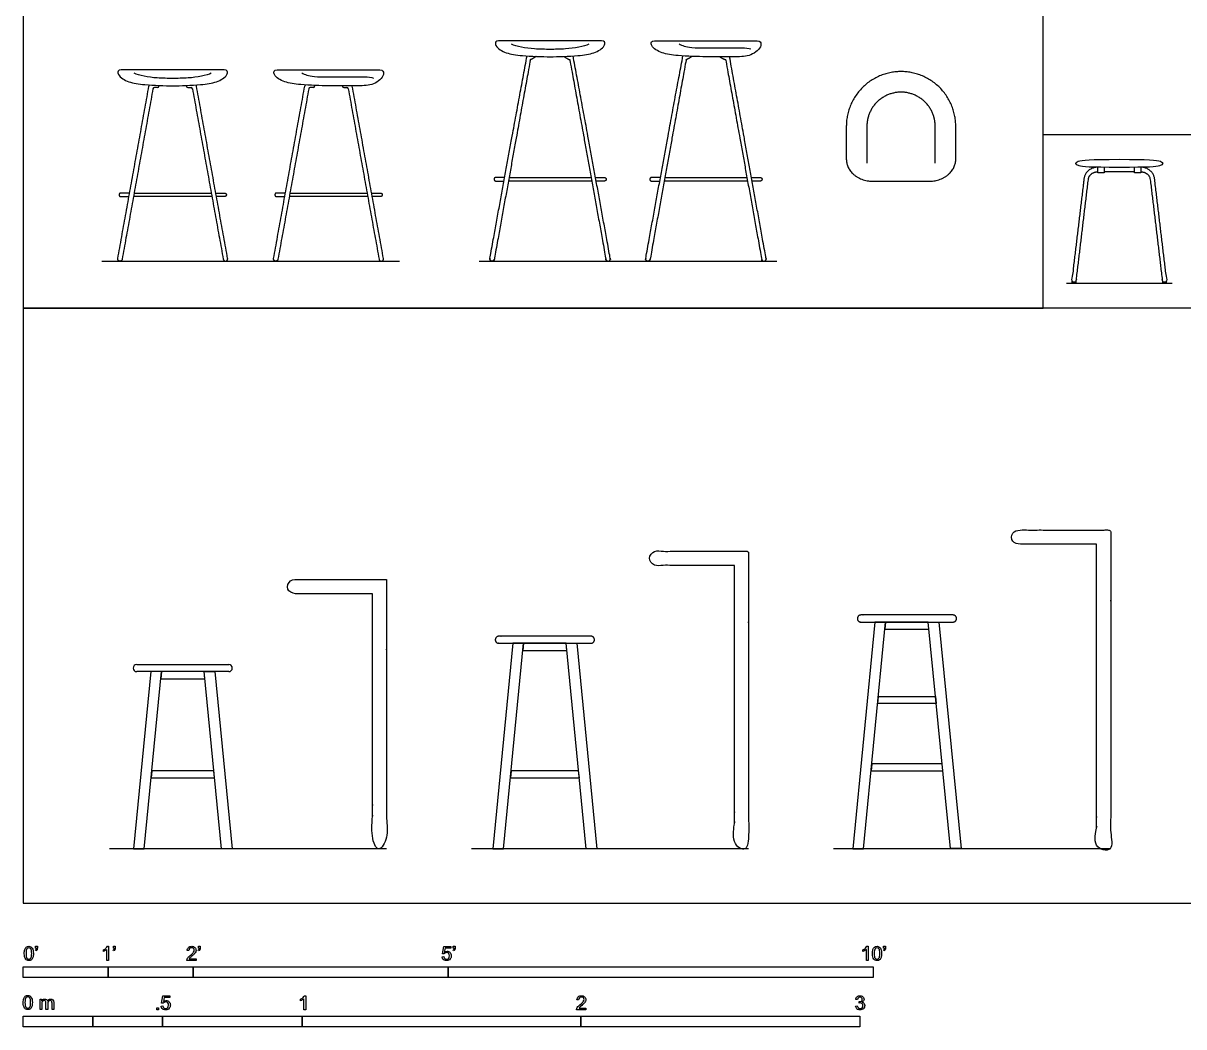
# Model space of a CAD drawing. Header units: millimetres. Extents: x 0 to 8.6, y -0.3 to 11.7.
# Drawn here: x 0.045 to 4.207, y -0.323 to 3.277 of the extents above; entities that cross this region are included whole.
import ezdxf

# ---------------------------------------------------------------- set-up
doc = ezdxf.new("R2010")
doc.units = ezdxf.units.MM
for name, color, linetype, true_color in [('AG-DETAIL', 7, 'Continuous', 0x66ffff), ('AG-DETAIL-DIAGRAM', 7, 'Continuous', 0xccff66), ('AG-DIAGRAM', 7, 'Continuous', 0xfecc66), ('AG-FURNITURE', 7, 'Continuous', 0x66ccff), ('N-SYMB', 7, 'Continuous', 0x800040), ('X-VPRT', 6, 'Continuous', 0xff00ff)]:
    doc.layers.add(name, color=color, linetype=linetype, true_color=true_color)

msp = doc.modelspace()

# ---------------------------------------------------------------- linework, layer by layer
at = {"layer": 'AG-DETAIL'}
msp.add_rational_spline([(3.3157, 2.7751), (3.3157, 2.8464), (3.3157, 2.8766), (3.3157, 2.9067), (3.3157, 2.9785), (3.2649, 3.0292), (3.1932, 3.0292), (3.1214, 3.0292), (3.0707, 2.9785), (3.0707, 2.9067), (3.0707, 2.8766), (3.0707, 2.8464), (3.0707, 2.7751)], [1, 1, 1, 1, 0.804737854124, 0.804737854124, 1, 0.804737854124, 0.804737854124, 1, 1, 1, 1], degree=3, knots=[3.500144, 3.500144, 3.500144, 3.500144, 3.735529, 3.735529, 3.735529, 4.537834, 4.537834, 4.537834, 5.34014, 5.34014, 5.34014, 5.575525, 5.575525, 5.575525, 5.575525], dxfattribs=at)
at = {"layer": 'AG-DETAIL-DIAGRAM'}
for points, knots in [([(1.9346, 3.1828), (1.9179, 3.1828), (1.868, 3.1828), (1.8128, 3.1924), (1.7961, 3.2014)], [1.122029, 1.122029, 1.122029, 1.122029, 1.527162, 2.178432, 2.178432, 2.178432, 2.178432]), ([(2.0731, 3.2014), (2.0563, 3.1924), (2.0011, 3.1828), (1.9513, 3.1828), (1.9346, 3.1828)], [0.065627, 0.065627, 0.065627, 0.065627, 0.716897, 1.122029, 1.122029, 1.122029, 1.122029]), ([(2.3978, 3.2022), (2.4078, 3.1968), (2.429, 3.1881), (2.4767, 3.1881), (2.4926, 3.1881), (2.5079, 3.1881), (2.6222, 3.1881), (2.6356, 3.1881), (2.6466, 3.1868), (2.6551, 3.1842)], [-2.132085, -2.132085, -2.132085, -2.132085, -1.527162, -1.122029, -1.122029, -0.072945, -0.072945, -0.072945, 0.037186, 0.037186, 0.037186, 0.037186]), ([(0.5813, 3.0787), (0.5646, 3.0787), (0.5147, 3.0787), (0.4595, 3.0883), (0.4427, 3.0973)], [1.122029, 1.122029, 1.122029, 1.122029, 1.527162, 2.178432, 2.178432, 2.178432, 2.178432]), ([(0.7198, 3.0973), (0.703, 3.0883), (0.6478, 3.0787), (0.5979, 3.0787), (0.5813, 3.0787)], [0.065627, 0.065627, 0.065627, 0.065627, 0.716897, 1.122029, 1.122029, 1.122029, 1.122029]), ([(1.0445, 3.098), (1.0545, 3.0927), (1.0757, 3.0839), (1.1234, 3.0839), (1.1393, 3.0839), (1.1546, 3.0839), (1.2688, 3.0839), (1.2823, 3.0839), (1.2933, 3.0826), (1.3018, 3.08)], [-2.132085, -2.132085, -2.132085, -2.132085, -1.527162, -1.122029, -1.122029, -0.072945, -0.072945, -0.072945, 0.037186, 0.037186, 0.037186, 0.037186])]:
    msp.add_open_spline(points, degree=3, knots=knots, dxfattribs=at)
at = {"layer": 'AG-DIAGRAM'}
for p, q in [((0.3273, 2.4231), (1.3941, 2.4231)), ((1.6806, 2.4231), (2.7474, 2.4231)), ((1.3481, 0.3158), (0.3543, 0.3158)), ((2.6466, 0.3158), (1.6529, 0.3158)), ((3.9452, 0.3158), (2.9514, 0.3158))]:
    msp.add_line(p, q, dxfattribs=at)
msp.add_lwpolyline([(3.7863, 2.3438), (4.1653, 2.3438)], dxfattribs=at)
at = {"layer": 'AG-FURNITURE'}
for points in [[(1.9346, 3.2131), (1.7502, 3.2131)], [(2.119, 3.2131), (1.9346, 3.2131)], [(0.5813, 3.1089), (0.3969, 3.1089)], [(0.7656, 3.1089), (0.5813, 3.1089)], [(2.9969, 2.9067), (2.9969, 2.7891)], [(3.3894, 2.7891), (3.3894, 2.9067)], [(3.9217, 2.7596), (3.9217, 2.7403), (3.8988, 2.7403), (3.8988, 2.7599)], [(4.0528, 2.7599), (4.0528, 2.7403), (4.0299, 2.7403), (4.0299, 2.7596)], [(1.7716, 2.7231), (1.7399, 2.7231)], [(1.7399, 2.7104), (1.7693, 2.7104)], [(2.084, 2.7104), (1.9346, 2.7104), (1.7851, 2.7104)], [(1.7874, 2.7231), (1.9346, 2.7231), (2.0818, 2.7231)], [(2.0979, 2.7231), (2.1296, 2.7231)], [(2.1296, 2.7104), (2.1002, 2.7104)], [(2.3304, 2.7231), (2.2987, 2.7231)], [(2.2987, 2.7104), (2.3281, 2.7104)], [(2.6428, 2.7104), (2.4934, 2.7104), (2.3439, 2.7104)], [(2.3462, 2.7231), (2.4934, 2.7231), (2.6406, 2.7231)], [(2.6567, 2.7231), (2.6884, 2.7231)], [(2.6884, 2.7104), (2.659, 2.7104)], [(3.0896, 2.7099), (3.2968, 2.7099)], [(4.0299, 2.7436), (3.9758, 2.7436), (3.9217, 2.7436)], [(0.4267, 2.6674), (0.395, 2.6674)], [(0.4429, 2.6674), (0.5813, 2.6674), (0.7197, 2.6674)], [(0.7358, 2.6674), (0.7675, 2.6674)], [(0.9855, 2.6674), (0.9538, 2.6674)], [(1.0017, 2.6674), (1.1401, 2.6674), (1.2785, 2.6674)], [(1.2946, 2.6674), (1.3263, 2.6674)], [(0.395, 2.6547), (0.4244, 2.6547)], [(0.722, 2.6547), (0.5813, 2.6547), (0.4406, 2.6547)], [(0.7675, 2.6547), (0.7381, 2.6547)], [(0.9538, 2.6547), (0.9832, 2.6547)], [(1.2808, 2.6547), (1.1401, 2.6547), (0.9994, 2.6547)], [(1.3263, 2.6547), (1.2969, 2.6547)], [(3.8049, 2.3484), (3.8209, 2.3484)], [(4.1307, 2.3484), (4.1467, 2.3484)]]:
    msp.add_lwpolyline(points, dxfattribs=at)
for points in [[(3.1379, 1.1286), (3.0996, 1.1286), (3.0202, 0.3158), (3.0585, 0.3158)], [(3.2144, 1.1286), (3.1379, 1.1286), (3.1354, 1.1032), (3.2144, 1.1032), (3.2934, 1.1032), (3.2909, 1.1286)], [(3.2909, 1.1286), (3.3292, 1.1286), (3.4086, 0.316), (3.3703, 0.316)], [(1.8394, 1.0524), (1.8011, 1.0524), (1.7291, 0.3158), (1.7674, 0.3158)], [(1.9159, 1.0524), (1.8394, 1.0524), (1.8369, 1.027), (1.9159, 1.027), (1.9949, 1.027), (1.9924, 1.0524)], [(1.9924, 1.0524), (2.0307, 1.0524), (2.1026, 0.3158), (2.0643, 0.3158)], [(0.5408, 0.9508), (0.5025, 0.9508), (0.4405, 0.3158), (0.4788, 0.3158)], [(0.6173, 0.9508), (0.5408, 0.9508), (0.5383, 0.9254), (0.6173, 0.9254), (0.6963, 0.9254), (0.6938, 0.9508)], [(0.6938, 0.9508), (0.7321, 0.9508), (0.7941, 0.3158), (0.7559, 0.3158)], [(3.2144, 0.8619), (3.317, 0.8619), (3.3195, 0.8365), (3.2144, 0.8365), (3.1094, 0.8365), (3.1119, 0.8619)], [(0.6173, 0.5952), (0.5061, 0.5952), (0.5036, 0.5698), (0.6173, 0.5698), (0.731, 0.5698), (0.7286, 0.5952)], [(1.9208, 0.5952), (1.7947, 0.5952), (1.7922, 0.5698), (1.9208, 0.5698), (2.0395, 0.5698), (2.037, 0.5952)], [(3.2144, 0.6206), (3.0883, 0.6206), (3.0858, 0.5952), (3.2144, 0.5952), (3.343, 0.5952), (3.3406, 0.6206)]]:
    msp.add_lwpolyline(points, close=True, dxfattribs=at)
for centre, radius, start, end in [((0.5011, 3.0504), 0.00507, 116.8407, 169.7567), ((0.5154, 3.0404), 0.00507, 89.8971, 169.7567), ((0.5266, 3.0505), 0.00507, 270, 359.4277), ((0.5266, 3.0504), 0.00507, 0, 34.0146), ((0.6359, 3.0504), 0.00507, 145.9854, 180), ((0.6359, 3.0505), 0.00507, 180.5723, 270), ((0.6471, 3.0404), 0.00507, 10.2433, 90.1029), ((0.6614, 3.0504), 0.00507, 10.2433, 63.1593), ((1.0599, 3.0504), 0.00507, 116.8407, 169.7567), ((1.0742, 3.0404), 0.00507, 89.8971, 169.7567), ((1.0854, 3.0505), 0.00507, 270, 359.4277), ((1.0854, 3.0504), 0.00507, 0, 34.0146), ((1.1947, 3.0504), 0.00507, 159.7832, 180), ((1.1947, 3.0505), 0.00507, 180.5723, 270), ((1.2059, 3.0404), 0.00507, 10.2433, 90.1029), ((1.2202, 3.0504), 0.00507, 10.2433, 20.3748), ((0.4522, 0.9635), 0.0127, 90, 180), ((0.4522, 0.9635), 0.0127, 180, 270), ((0.7824, 0.9635), 0.0127, 0, 90), ((0.7824, 0.9635), 0.0127, 270, 0)]:
    msp.add_arc(centre, radius, start, end, dxfattribs=at)
for points, knots in [([(1.7502, 3.2131), (1.7381, 3.2131), (1.7376, 3.202), (1.7452, 3.1862), (1.7753, 3.1681), (1.8364, 3.1586), (1.907, 3.1563), (1.9346, 3.1563)], [-0.088143, -0.088143, -0.088143, -0.088143, 0, 0.055508, 0.480706, 0.899301, 1.461583, 1.461583, 1.461583, 1.461583]), ([(1.9346, 3.1563), (1.9622, 3.1563), (2.0328, 3.1586), (2.0938, 3.1681), (2.1239, 3.1862), (2.1315, 3.202), (2.1311, 3.2131), (2.119, 3.2131)], [1.461583, 1.461583, 1.461583, 1.461583, 2.023865, 2.44246, 2.867659, 2.923166, 3.011309, 3.011309, 3.011309, 3.011309]), ([(2.309, 3.2131), (2.2969, 3.2131), (2.2964, 3.202), (2.304, 3.1862), (2.3341, 3.1681), (2.3952, 3.1586), (2.4658, 3.1563), (2.4934, 3.1563), (2.521, 3.1563), (2.5993, 3.1563), (2.6546, 3.1563), (2.6903, 3.1862), (2.6903, 3.202), (2.6899, 3.2131), (2.6778, 3.2131), (2.6163, 3.2131), (2.5548, 3.2131), (2.4934, 3.2131), (2.4319, 3.2131), (2.3705, 3.2131), (2.309, 3.2131)], [-0.088143, -0.088143, -0.088143, -0.088143, 0, 0.055508, 0.480706, 0.899301, 1.461583, 1.461583, 1.461583, 2.023865, 2.44246, 2.867659, 2.923166, 3.011309, 3.011309, 3.011309, 3.616182, 3.616182, 3.616182, 4.221054, 4.221054, 4.221054, 4.221054]), ([(0.3969, 3.1089), (0.3848, 3.1089), (0.3843, 3.0979), (0.3919, 3.0821), (0.422, 3.064), (0.483, 3.0545), (0.5537, 3.0522), (0.5813, 3.0522)], [-0.088143, -0.088143, -0.088143, -0.088143, 0, 0.055508, 0.480706, 0.899301, 1.461583, 1.461583, 1.461583, 1.461583]), ([(0.5813, 3.0522), (0.6089, 3.0522), (0.6795, 3.0545), (0.7405, 3.064), (0.7706, 3.0821), (0.7782, 3.0979), (0.7778, 3.1089), (0.7656, 3.1089)], [1.461583, 1.461583, 1.461583, 1.461583, 2.023865, 2.44246, 2.867659, 2.923166, 3.011309, 3.011309, 3.011309, 3.011309]), ([(0.9557, 3.1089), (0.9436, 3.1089), (0.9431, 3.0979), (0.9507, 3.0821), (0.9808, 3.064), (1.0418, 3.0545), (1.1125, 3.0522), (1.1401, 3.0522), (1.1677, 3.0522), (1.246, 3.0522), (1.3013, 3.0522), (1.337, 3.0821), (1.337, 3.0979), (1.3366, 3.1089), (1.3244, 3.1089), (1.263, 3.1089), (1.2015, 3.1089), (1.1401, 3.1089), (1.0786, 3.1089), (1.0172, 3.1089), (0.9557, 3.1089)], [-0.088143, -0.088143, -0.088143, -0.088143, 0, 0.055508, 0.480706, 0.899301, 1.461583, 1.461583, 1.461583, 2.023865, 2.44246, 2.867659, 2.923166, 3.011309, 3.011309, 3.011309, 3.616182, 3.616182, 3.616182, 4.221054, 4.221054, 4.221054, 4.221054])]:
    msp.add_open_spline(points, degree=3, knots=knots, dxfattribs=at)
for points, weights, knots in [([(1.8841, 3.1574), (1.8743, 3.1496), (1.8637, 3.1454), (1.8085, 2.8396), (1.7344, 2.4296), (1.733, 2.4218), (1.7252, 2.4232), (1.7174, 2.4246), (1.7188, 2.4325), (1.7935, 2.8461), (1.8521, 3.1591)], [1, 1, 1, 1, 1, 0.707106781187, 1, 0.707106781187, 1, 1, 1], [6.513559, 6.513559, 6.513559, 6.574161, 6.574161, 8.660493, 8.660493, 8.701888, 8.701888, 8.743282, 8.743282, 10.854239, 10.854239, 10.854239]), ([(1.985, 3.1574), (1.9948, 3.1496), (2.0054, 3.1454), (2.0607, 2.8396), (2.1348, 2.4296), (2.1362, 2.4218), (2.144, 2.4232), (2.1518, 2.4246), (2.1504, 2.4325), (2.0757, 2.8461), (2.017, 3.1591)], [1, 1, 1, 1, 1, 0.707106781187, 1, 0.707106781187, 1, 1, 1], [6.513559, 6.513559, 6.513559, 6.574161, 6.574161, 8.660493, 8.660493, 8.701888, 8.701888, 8.743282, 8.743282, 10.854239, 10.854239, 10.854239]), ([(2.4429, 3.1574), (2.4331, 3.1496), (2.4225, 3.1454), (2.3673, 2.8396), (2.2932, 2.4296), (2.2918, 2.4218), (2.284, 2.4232), (2.2762, 2.4246), (2.2776, 2.4325), (2.3523, 2.8461), (2.4109, 3.1591)], [1, 1, 1, 1, 1, 0.707106781187, 1, 0.707106781187, 1, 1, 1], [6.513559, 6.513559, 6.513559, 6.574161, 6.574161, 8.660493, 8.660493, 8.701888, 8.701888, 8.743282, 8.743282, 10.854239, 10.854239, 10.854239]), ([(2.5433, 3.1563), (2.5536, 3.1496), (2.5642, 3.1454), (2.6195, 2.8396), (2.6936, 2.4296), (2.695, 2.4218), (2.7028, 2.4232), (2.7106, 2.4246), (2.7092, 2.4325), (2.6345, 2.8461), (2.5783, 3.1563)], [0.978901498733, 1, 1, 1, 1, 0.707106781187, 1, 0.707106781187, 1, 1, 0.967130268317], [6.517571, 6.517571, 6.517571, 6.577945, 6.577945, 8.656404, 8.656404, 8.697642, 8.697642, 8.73888, 8.73888, 10.841872, 10.841872, 10.841872]), ([(3.3894, 2.9067), (3.3894, 3.103), (3.1932, 3.103), (2.9969, 3.103), (2.9969, 2.9067)], [1, 0.707106781187, 1, 0.707106781187, 1], [0, 0, 0, 1.011465, 1.011465, 2.02293, 2.02293, 2.02293]), ([(3.8988, 2.7599), (3.8541, 2.7599), (3.8492, 2.7188), (3.8268, 2.5313), (3.8044, 2.3438), (3.8123, 2.3438), (3.8204, 2.3438), (3.8426, 2.5294), (3.865, 2.7169), (3.8682, 2.7436), (3.8988, 2.7436)], [1, 0.747934018316, 1, 1, 1, 1, 1, 1, 1, 0.747934018316, 1], [-0.002136, -0.002136, -0.002136, 0.219875, 0.219875, 1.46874, 1.46874, 1.521243, 1.521243, 2.770108, 2.770108, 2.992119, 2.992119, 2.992119]), ([(4.0528, 2.7436), (4.0835, 2.7436), (4.0867, 2.7169), (4.1091, 2.5294), (4.1313, 2.3438), (4.1394, 2.3438), (4.1473, 2.3438), (4.1248, 2.5313), (4.1024, 2.7188), (4.0975, 2.7599), (4.0528, 2.7599)], [1, 0.747934018316, 1, 1, 1, 1, 1, 1, 1, 0.747934018316, 1], [-3.246944, -3.246944, -3.246944, -3.024933, -3.024933, -1.776068, -1.776068, -1.723565, -1.723565, -0.4747, -0.4747, -0.252689, -0.252689, -0.252689]), ([(1.7399, 2.7231), (1.7335, 2.7231), (1.7335, 2.7167), (1.7335, 2.7104), (1.7399, 2.7104)], [1, 0.707106781187, 1, 0.707106781187, 1], [0, 0, 0, 0.03272492, 0.03272492, 0.06544985, 0.06544985, 0.06544985]), ([(2.1296, 2.7231), (2.1359, 2.7231), (2.1359, 2.7167), (2.1359, 2.7104), (2.1296, 2.7104)], [1, 0.707106781187, 1, 0.707106781187, 1], [0, 0, 0, 0.03272492, 0.03272492, 0.06544985, 0.06544985, 0.06544985]), ([(2.2987, 2.7231), (2.2923, 2.7231), (2.2923, 2.7167), (2.2923, 2.7104), (2.2987, 2.7104)], [1, 0.707106781187, 1, 0.707106781187, 1], [0, 0, 0, 0.03272492, 0.03272492, 0.06544985, 0.06544985, 0.06544985]), ([(2.6884, 2.7231), (2.6947, 2.7231), (2.6947, 2.7167), (2.6947, 2.7104), (2.6884, 2.7104)], [1, 0.707106781187, 1, 0.707106781187, 1], [0, 0, 0, 0.03272492, 0.03272492, 0.06544985, 0.06544985, 0.06544985]), ([(0.395, 2.6674), (0.3887, 2.6674), (0.3887, 2.661), (0.3887, 2.6547), (0.395, 2.6547)], [1, 0.707106781187, 1, 0.707106781187, 1], [0, 0, 0, 0.03272492, 0.03272492, 0.06544985, 0.06544985, 0.06544985]), ([(0.7675, 2.6674), (0.7739, 2.6674), (0.7739, 2.661), (0.7739, 2.6547), (0.7675, 2.6547)], [1, 0.707106781187, 1, 0.707106781187, 1], [0, 0, 0, 0.03272492, 0.03272492, 0.06544985, 0.06544985, 0.06544985]), ([(0.9538, 2.6674), (0.9475, 2.6674), (0.9475, 2.661), (0.9475, 2.6547), (0.9538, 2.6547)], [1, 0.707106781187, 1, 0.707106781187, 1], [0, 0, 0, 0.03272492, 0.03272492, 0.06544985, 0.06544985, 0.06544985]), ([(1.3263, 2.6674), (1.3327, 2.6674), (1.3327, 2.661), (1.3327, 2.6547), (1.3263, 2.6547)], [1, 0.707106781187, 1, 0.707106781187, 1], [0, 0, 0, 0.03272492, 0.03272492, 0.06544985, 0.06544985, 0.06544985]), ([(0.3999, 2.4297), (0.3985, 2.4219), (0.3907, 2.4233), (0.3829, 2.4247), (0.3843, 2.4325)], [1, 0.707106781187, 1, 0.707106781187, 1], [8.69471635, 8.69471635, 8.69471635, 8.7356225, 8.7356225, 8.77652866, 8.77652866, 8.77652866]), ([(0.7626, 2.4297), (0.764, 2.4219), (0.7719, 2.4233), (0.7797, 2.4247), (0.7783, 2.4325)], [1, 0.707106781187, 1, 0.707106781187, 1], [8.69471635, 8.69471635, 8.69471635, 8.7356225, 8.7356225, 8.77652866, 8.77652866, 8.77652866]), ([(0.9587, 2.4297), (0.9573, 2.4219), (0.9495, 2.4233), (0.9417, 2.4247), (0.9431, 2.4325)], [1, 0.707106781187, 1, 0.707106781187, 1], [8.69471635, 8.69471635, 8.69471635, 8.7356225, 8.7356225, 8.77652866, 8.77652866, 8.77652866]), ([(1.3214, 2.4297), (1.3228, 2.4219), (1.3307, 2.4233), (1.3385, 2.4247), (1.3371, 2.4325)], [1, 0.707106781187, 1, 0.707106781187, 1], [8.69471635, 8.69471635, 8.69471635, 8.7356225, 8.7356225, 8.77652866, 8.77652866, 8.77652866]), ([(3.8944, 1.408), (3.8944, 0.8492), (3.8944, 0.3158), (3.9198, 0.3158), (3.9452, 0.3158), (3.9452, 0.8746), (3.9452, 1.4588), (3.9198, 1.4588), (3.8944, 1.4588), (3.7547, 1.4588), (3.615, 1.4588), (3.5896, 1.4588), (3.5896, 1.4334), (3.5896, 1.408), (3.615, 1.408), (3.7547, 1.408), (3.8944, 1.408)], [1, 1, 1, 1, 1, 1, 1, 1, 1, 1, 1, 0.707106781186, 1, 0.707106781187, 1, 1, 1], [0.166667, 0.166667, 0.166667, 3.666667, 3.666667, 3.833333, 3.833333, 7.5, 7.5, 7.666667, 7.666667, 8.125, 8.125, 8.19045, 8.19045, 8.2559, 8.2559, 8.714233, 8.714233, 8.714233]), ([(2.5958, 1.3318), (2.5958, 0.8492), (2.5958, 0.3158), (2.6212, 0.3158), (2.6466, 0.3158), (2.6466, 0.8746), (2.6466, 1.3826), (2.6212, 1.3826), (2.5958, 1.3826), (2.4561, 1.3826), (2.3164, 1.3826), (2.291, 1.3826), (2.291, 1.3572), (2.291, 1.3318), (2.3164, 1.3318), (2.4561, 1.3318), (2.5958, 1.3318)], [1, 1, 1, 1, 1, 1, 1, 1, 1, 1, 1, 0.707106781186, 1, 0.707106781187, 1, 1, 1], [0.166667, 0.166667, 0.166667, 3.666667, 3.666667, 3.833333, 3.833333, 7.5, 7.5, 7.666667, 7.666667, 8.125, 8.125, 8.19045, 8.19045, 8.2559, 8.2559, 8.714233, 8.714233, 8.714233]), ([(1.2973, 1.2302), (1.2973, 0.8492), (1.2973, 0.3158), (1.3227, 0.3158), (1.3481, 0.3158), (1.3481, 0.8746), (1.3481, 1.281), (1.3227, 1.281), (1.2973, 1.281), (1.1576, 1.281), (1.0179, 1.281), (0.9925, 1.281), (0.9925, 1.2556), (0.9925, 1.2302), (1.0179, 1.2302), (1.1576, 1.2302), (1.2973, 1.2302)], [1, 1, 1, 1, 1, 1, 1, 1, 1, 1, 1, 0.707106781186, 1, 0.707106781187, 1, 1, 1], [0.166667, 0.166667, 0.166667, 3.666667, 3.666667, 3.833333, 3.833333, 7.5, 7.5, 7.666667, 7.666667, 8.125, 8.125, 8.19045, 8.19045, 8.2559, 8.2559, 8.714233, 8.714233, 8.714233]), ([(3.3795, 1.154), (3.3922, 1.154), (3.3922, 1.1413), (3.3922, 1.1286), (3.3795, 1.1286), (3.2144, 1.1286), (3.0493, 1.1286), (3.0366, 1.1286), (3.0366, 1.1413), (3.0366, 1.154), (3.0493, 1.154), (3.2144, 1.154), (3.3795, 1.154)], [1, 0.707106781187, 1, 0.707106781186, 1, 1, 1, 0.707106781187, 1, 0.707106781186, 1, 1, 1], [0, 0, 0, 0.06545, 0.06545, 0.1309, 0.1309, 1.214233, 1.214233, 1.279683, 1.279683, 1.345133, 1.345133, 2.428466, 2.428466, 2.428466]), ([(2.081, 1.0778), (2.0937, 1.0778), (2.0937, 1.0651), (2.0937, 1.0524), (2.081, 1.0524), (1.9159, 1.0524), (1.7508, 1.0524), (1.7381, 1.0524), (1.7381, 1.0651), (1.7381, 1.0778), (1.7508, 1.0778), (1.9159, 1.0778), (2.081, 1.0778)], [1, 0.707106781187, 1, 0.707106781186, 1, 1, 1, 0.707106781187, 1, 0.707106781186, 1, 1, 1], [0, 0, 0, 0.06545, 0.06545, 0.1309, 0.1309, 1.214233, 1.214233, 1.279683, 1.279683, 1.345133, 1.345133, 2.428466, 2.428466, 2.428466])]:
    msp.add_rational_spline(points, weights, degree=2, knots=knots, dxfattribs=at)
for points, degree in [([(0.3843, 2.4325), (0.4402, 2.7419), (0.4961, 3.0513)], 2), ([(0.5104, 3.0413), (0.4552, 2.7355), (0.3999, 2.4297)], 2), ([(0.5266, 3.0454), (0.521, 3.0454), (0.5154, 3.0455)], 2), ([(0.6359, 3.0454), (0.6415, 3.0454), (0.6471, 3.0455)], 2), ([(0.6521, 3.0413), (0.7074, 2.7355), (0.7626, 2.4297)], 2), ([(0.7783, 2.4325), (0.7223, 2.7419), (0.6664, 3.0513)], 2), ([(0.9431, 2.4325), (0.999, 2.7419), (1.0549, 3.0513)], 2), ([(1.0692, 3.0413), (1.014, 2.7355), (0.9587, 2.4297)], 2), ([(1.0854, 3.0454), (1.0798, 3.0454), (1.0742, 3.0455)], 2), ([(1.1947, 3.0454), (1.2003, 3.0454), (1.2059, 3.0455)], 2), ([(1.2109, 3.0413), (1.2662, 2.7355), (1.3214, 2.4297)], 2), ([(1.3371, 2.4325), (1.2811, 2.7419), (1.2252, 3.0513)], 2), ([(3.9758, 2.7595), (3.8677, 2.7595), (3.8212, 2.7615), (3.8127, 2.7843), (3.8704, 2.7883), (3.9758, 2.7883)], 3), ([(3.9758, 2.7883), (4.0813, 2.7883), (4.139, 2.7843), (4.1305, 2.7615), (4.084, 2.7595), (3.9758, 2.7595)], 3), ([(0.4522, 0.9762), (0.6173, 0.9762), (0.7824, 0.9762)], 2), ([(0.7824, 0.9508), (0.6173, 0.9508), (0.4522, 0.9508)], 2)]:
    msp.add_open_spline(points, degree=degree, dxfattribs=at)
for points in [[(2.9969, 2.7891), (2.9969, 2.7105), (3.0896, 2.7099)], [(3.2968, 2.7099), (3.3894, 2.7105), (3.3894, 2.7891)]]:
    msp.add_rational_spline(points, [1, 0.707106781187, 1], degree=2, dxfattribs=at)
at = {"layer": 'N-SYMB'}
for points in [[(0.0894, -0.0414), (0.0894, -0.0341), (0.096, -0.0341), (0.096, -0.0399)], [(0.0924, -0.0414), (0.0894, -0.0414)], [(0.3473, -0.0344), (0.3512, -0.0344), (0.3512, -0.0847)], [(0.3684, -0.0414), (0.3684, -0.0341), (0.375, -0.0341), (0.375, -0.0399)], [(0.3714, -0.0414), (0.3684, -0.0414)], [(0.6732, -0.0414), (0.6732, -0.0341), (0.6798, -0.0341), (0.6798, -0.0399)], [(0.6762, -0.0414), (0.6732, -0.0414)], [(1.5541, -0.0619), (1.5484, -0.0613), (1.5532, -0.0354), (1.5782, -0.0354), (1.5782, -0.0414), (1.558, -0.0414), (1.5553, -0.0549)], [(1.5876, -0.0414), (1.5876, -0.0341), (1.5942, -0.0341), (1.5942, -0.0399)], [(1.5906, -0.0414), (1.5876, -0.0414)], [(3.0709, -0.0344), (3.0748, -0.0344), (3.0748, -0.0847)], [(3.1308, -0.0414), (3.1308, -0.0341), (3.1375, -0.0341), (3.1375, -0.0399)], [(3.1341, -0.0414), (3.1308, -0.0414)], [(0.0903, -0.0507), (0.0888, -0.0483)], [(0.3328, -0.0531), (0.3328, -0.0471)], [(0.3512, -0.0847), (0.3452, -0.0847), (0.3452, -0.0456)], [(0.3693, -0.0507), (0.3677, -0.0483)], [(0.665, -0.079), (0.665, -0.0847), (0.6322, -0.0847)], [(0.6394, -0.0498), (0.6331, -0.0492)], [(0.6406, -0.079), (0.665, -0.079)], [(0.6741, -0.0507), (0.6725, -0.0483)], [(1.5472, -0.0718), (1.5538, -0.0712)], [(1.5885, -0.0507), (1.5869, -0.0483)], [(3.0564, -0.0531), (3.0564, -0.0471)], [(3.0748, -0.0847), (3.0688, -0.0847), (3.0688, -0.0456)], [(3.1317, -0.0507), (3.1302, -0.0483)], [(0.1054, -0.2606), (0.1054, -0.2244), (0.1108, -0.2244), (0.1108, -0.2295)], [(0.1114, -0.2419), (0.1114, -0.2606), (0.1054, -0.2606)], [(0.1331, -0.2395), (0.1331, -0.2606), (0.1268, -0.2606), (0.1268, -0.2371)], [(0.1545, -0.2359), (0.1545, -0.2606), (0.1485, -0.2606), (0.1485, -0.238)], [(0.5398, -0.2487), (0.5461, -0.2481)], [(0.5467, -0.2388), (0.5407, -0.2382), (0.5455, -0.2123), (0.5705, -0.2123), (0.5705, -0.2183), (0.5506, -0.2183), (0.5479, -0.2318)], [(1.0398, -0.23), (1.0398, -0.224)], [(1.0581, -0.2617), (1.0521, -0.2617), (1.0521, -0.2225)], [(1.0542, -0.2114), (1.0581, -0.2114), (1.0581, -0.2617)], [(2.037, -0.2267), (2.0307, -0.2261)], [(3.0301, -0.2487), (3.0364, -0.2478)], [(3.037, -0.2255), (3.0307, -0.2246)], [(3.0425, -0.2382), (3.0431, -0.2328)], [(2.0626, -0.2559), (2.0626, -0.2617), (2.0298, -0.2617)], [(2.0383, -0.2559), (2.0626, -0.2559)]]:
    msp.add_lwpolyline(points, dxfattribs=at)
for points in [[(0.0452, -0.1461), (0.0452, -0.108), (0.35, -0.108), (0.35, -0.1461)], [(0.35, -0.1461), (0.35, -0.108), (0.6548, -0.108), (0.6548, -0.1461)], [(0.6548, -0.1461), (0.6548, -0.108), (1.5692, -0.108), (1.5692, -0.1461)], [(1.5692, -0.1461), (1.5692, -0.108), (3.0932, -0.108), (3.0932, -0.1461)], [(0.0452, -0.323), (0.0452, -0.2849), (0.2952, -0.2849), (0.2952, -0.323)], [(0.2952, -0.323), (0.2952, -0.2849), (0.5452, -0.2849), (0.5452, -0.323)], [(0.5238, -0.2617), (0.5238, -0.2547), (0.5307, -0.2547), (0.5307, -0.2617)], [(0.5452, -0.323), (0.5452, -0.2849), (1.0452, -0.2849), (1.0452, -0.323)], [(1.0452, -0.323), (1.0452, -0.2849), (2.0452, -0.2849), (2.0452, -0.323)], [(2.0452, -0.323), (2.0452, -0.2849), (3.0452, -0.2849), (3.0452, -0.323)]]:
    msp.add_lwpolyline(points, close=True, dxfattribs=at)
for points in [[(0.0508, -0.0459), (0.052, -0.0423), (0.0538, -0.0396), (0.0562, -0.0375)], [(0.0562, -0.0375), (0.0586, -0.0357), (0.0617, -0.0344), (0.0653, -0.0344)], [(0.0653, -0.0396), (0.0626, -0.0396), (0.0602, -0.0408), (0.0586, -0.0432)], [(0.0653, -0.0344), (0.068, -0.0344), (0.0704, -0.0351), (0.0725, -0.0363)], [(0.0725, -0.0438), (0.0707, -0.0411), (0.0683, -0.0396), (0.0653, -0.0396)], [(0.0725, -0.0363), (0.0746, -0.0372), (0.0761, -0.039), (0.0776, -0.0408)], [(0.0776, -0.0408), (0.0788, -0.0429), (0.0797, -0.0453), (0.0806, -0.0483)], [(0.0915, -0.0459), (0.0921, -0.0447), (0.0924, -0.0432), (0.0924, -0.0414)], [(0.096, -0.0399), (0.096, -0.0429), (0.0957, -0.0453), (0.0948, -0.0465)], [(0.3328, -0.0471), (0.3361, -0.0456), (0.3391, -0.0435), (0.3418, -0.0414)], [(0.3418, -0.0414), (0.3443, -0.039), (0.3461, -0.0369), (0.3473, -0.0344)], [(0.3705, -0.0459), (0.3711, -0.0447), (0.3714, -0.0432), (0.3714, -0.0414)], [(0.375, -0.0399), (0.375, -0.0429), (0.3747, -0.0453), (0.3738, -0.0465)], [(0.6331, -0.0492), (0.6337, -0.0444), (0.6352, -0.0408), (0.6382, -0.0384)], [(0.6382, -0.0384), (0.6409, -0.036), (0.6448, -0.0344), (0.6494, -0.0344)], [(0.6494, -0.0396), (0.6463, -0.0396), (0.6439, -0.0405), (0.6421, -0.0423)], [(0.6494, -0.0344), (0.6542, -0.0344), (0.6581, -0.036), (0.6608, -0.0387)], [(0.6563, -0.0423), (0.6545, -0.0405), (0.6521, -0.0396), (0.6494, -0.0396)], [(0.6608, -0.0387), (0.6638, -0.0414), (0.665, -0.0447), (0.665, -0.0486)], [(0.6753, -0.0459), (0.6759, -0.0447), (0.6762, -0.0432), (0.6762, -0.0414)], [(0.6798, -0.0399), (0.6798, -0.0429), (0.6795, -0.0453), (0.6786, -0.0465)], [(1.5897, -0.0459), (1.5903, -0.0447), (1.5906, -0.0432), (1.5906, -0.0414)], [(1.5942, -0.0399), (1.5942, -0.0429), (1.5939, -0.0453), (1.593, -0.0465)], [(3.0564, -0.0471), (3.0597, -0.0456), (3.0628, -0.0435), (3.0655, -0.0414)], [(3.0655, -0.0414), (3.0679, -0.039), (3.0697, -0.0369), (3.0709, -0.0344)], [(3.0923, -0.0459), (3.0938, -0.0423), (3.0956, -0.0396), (3.098, -0.0375)], [(3.098, -0.0375), (3.1001, -0.0357), (3.1034, -0.0344), (3.107, -0.0344)], [(3.1067, -0.0396), (3.104, -0.0396), (3.1019, -0.0408), (3.1001, -0.0432)], [(3.114, -0.0438), (3.1122, -0.0411), (3.1097, -0.0396), (3.1067, -0.0396)], [(3.107, -0.0344), (3.1097, -0.0344), (3.1119, -0.0351), (3.114, -0.0363)], [(3.114, -0.0363), (3.1161, -0.0372), (3.1176, -0.039), (3.1191, -0.0408)], [(3.1191, -0.0408), (3.1203, -0.0429), (3.1215, -0.0453), (3.1221, -0.0483)], [(3.1329, -0.0459), (3.1335, -0.0447), (3.1341, -0.0432), (3.1341, -0.0414)], [(3.1375, -0.0399), (3.1375, -0.0429), (3.1372, -0.0453), (3.1363, -0.0465)], [(0.049, -0.0601), (0.049, -0.0543), (0.0496, -0.0495), (0.0508, -0.0459)], [(0.0541, -0.0805), (0.0508, -0.0763), (0.049, -0.0697), (0.049, -0.0601)], [(0.0653, -0.0854), (0.0605, -0.0854), (0.0568, -0.0841), (0.0541, -0.0805)], [(0.0586, -0.0432), (0.0565, -0.0462), (0.0553, -0.0519), (0.0553, -0.0601)], [(0.0553, -0.0601), (0.0553, -0.0685), (0.0562, -0.0739), (0.0583, -0.0766)], [(0.0583, -0.0766), (0.0602, -0.0793), (0.0626, -0.0808), (0.0653, -0.0808)], [(0.0653, -0.0808), (0.0683, -0.0808), (0.0707, -0.0793), (0.0725, -0.0766)], [(0.0746, -0.0829), (0.0722, -0.0847), (0.0692, -0.0854), (0.0653, -0.0854)], [(0.0755, -0.0601), (0.0755, -0.0519), (0.0743, -0.0465), (0.0725, -0.0438)], [(0.0725, -0.0766), (0.0743, -0.0739), (0.0755, -0.0685), (0.0755, -0.0601)], [(0.08, -0.0745), (0.0788, -0.0781), (0.077, -0.0808), (0.0746, -0.0829)], [(0.0818, -0.0601), (0.0818, -0.0661), (0.0812, -0.0709), (0.08, -0.0745)], [(0.0806, -0.0483), (0.0812, -0.0513), (0.0818, -0.0552), (0.0818, -0.0601)], [(0.0888, -0.0483), (0.09, -0.0477), (0.0909, -0.0471), (0.0915, -0.0459)], [(0.0948, -0.0465), (0.0939, -0.0483), (0.0924, -0.0498), (0.0903, -0.0507)], [(0.3391, -0.0498), (0.3367, -0.0513), (0.3346, -0.0525), (0.3328, -0.0531)], [(0.3452, -0.0456), (0.3437, -0.0471), (0.3415, -0.0486), (0.3391, -0.0498)], [(0.3677, -0.0483), (0.369, -0.0477), (0.3699, -0.0471), (0.3705, -0.0459)], [(0.3738, -0.0465), (0.3729, -0.0483), (0.3714, -0.0498), (0.3693, -0.0507)], [(0.6322, -0.0847), (0.6319, -0.0835), (0.6322, -0.082), (0.6328, -0.0805)], [(0.6328, -0.0805), (0.6337, -0.0784), (0.6349, -0.076), (0.6367, -0.0739)], [(0.6367, -0.0739), (0.6388, -0.0718), (0.6412, -0.0694), (0.6448, -0.0664)], [(0.6421, -0.0423), (0.6403, -0.0441), (0.6394, -0.0465), (0.6394, -0.0498)], [(0.6433, -0.0757), (0.6421, -0.0766), (0.6412, -0.0778), (0.6406, -0.079)], [(0.6503, -0.0694), (0.6466, -0.0724), (0.6442, -0.0745), (0.6433, -0.0757)], [(0.6448, -0.0664), (0.6503, -0.0619), (0.6539, -0.0582), (0.656, -0.0558)], [(0.6599, -0.0607), (0.6578, -0.0628), (0.6548, -0.0655), (0.6503, -0.0694)], [(0.656, -0.0558), (0.6578, -0.0531), (0.6587, -0.0507), (0.6587, -0.0483)], [(0.6587, -0.0483), (0.6587, -0.0459), (0.6578, -0.0438), (0.6563, -0.0423)], [(0.6638, -0.0543), (0.6629, -0.0564), (0.6617, -0.0582), (0.6599, -0.0607)], [(0.665, -0.0486), (0.665, -0.0504), (0.6647, -0.0525), (0.6638, -0.0543)], [(0.6725, -0.0483), (0.6738, -0.0477), (0.6747, -0.0471), (0.6753, -0.0459)], [(0.6786, -0.0465), (0.6777, -0.0483), (0.6762, -0.0498), (0.6741, -0.0507)], [(1.5523, -0.082), (1.5493, -0.0793), (1.5478, -0.076), (1.5472, -0.0718)], [(1.5635, -0.0854), (1.5586, -0.0854), (1.555, -0.0844), (1.5523, -0.082)], [(1.5538, -0.0712), (1.5541, -0.0745), (1.5553, -0.0766), (1.5571, -0.0784)], [(1.5577, -0.0585), (1.5562, -0.0594), (1.555, -0.0607), (1.5541, -0.0619)], [(1.5553, -0.0549), (1.5583, -0.0528), (1.5616, -0.0516), (1.565, -0.0516)], [(1.5571, -0.0784), (1.5586, -0.0799), (1.5607, -0.0808), (1.5635, -0.0808)], [(1.5632, -0.057), (1.5613, -0.057), (1.5595, -0.0576), (1.5577, -0.0585)], [(1.571, -0.0601), (1.5689, -0.0582), (1.5665, -0.057), (1.5632, -0.057)], [(1.5635, -0.0808), (1.5662, -0.0808), (1.5689, -0.0796), (1.571, -0.0772)], [(1.5764, -0.0796), (1.5734, -0.0838), (1.5689, -0.0854), (1.5635, -0.0854)], [(1.565, -0.0516), (1.5692, -0.0516), (1.5728, -0.0531), (1.5758, -0.0561)], [(1.574, -0.0685), (1.574, -0.0649), (1.5728, -0.0622), (1.571, -0.0601)], [(1.571, -0.0772), (1.5728, -0.0751), (1.574, -0.0721), (1.574, -0.0685)], [(1.5758, -0.0561), (1.5788, -0.0591), (1.5803, -0.0631), (1.5803, -0.0679)], [(1.5803, -0.0679), (1.5803, -0.0724), (1.5791, -0.0763), (1.5764, -0.0796)], [(1.5869, -0.0483), (1.5882, -0.0477), (1.5891, -0.0471), (1.5897, -0.0459)], [(1.593, -0.0465), (1.5921, -0.0483), (1.5906, -0.0498), (1.5885, -0.0507)], [(3.0628, -0.0498), (3.0603, -0.0513), (3.0582, -0.0525), (3.0564, -0.0531)], [(3.0688, -0.0456), (3.0673, -0.0471), (3.0652, -0.0486), (3.0628, -0.0498)], [(3.0905, -0.0601), (3.0905, -0.0543), (3.0911, -0.0495), (3.0923, -0.0459)], [(3.0956, -0.0805), (3.0923, -0.0763), (3.0905, -0.0697), (3.0905, -0.0601)], [(3.107, -0.0854), (3.1022, -0.0854), (3.0983, -0.0841), (3.0956, -0.0805)], [(3.1001, -0.0432), (3.098, -0.0462), (3.0968, -0.0519), (3.0968, -0.0601)], [(3.0968, -0.0601), (3.0968, -0.0685), (3.098, -0.0739), (3.0998, -0.0766)], [(3.0998, -0.0766), (3.1016, -0.0793), (3.104, -0.0808), (3.107, -0.0808)], [(3.107, -0.0808), (3.1097, -0.0808), (3.1122, -0.0793), (3.114, -0.0766)], [(3.1161, -0.0829), (3.1137, -0.0847), (3.1106, -0.0854), (3.107, -0.0854)], [(3.117, -0.0601), (3.117, -0.0519), (3.1161, -0.0465), (3.114, -0.0438)], [(3.114, -0.0766), (3.1161, -0.0739), (3.117, -0.0685), (3.117, -0.0601)], [(3.1215, -0.0745), (3.1203, -0.0781), (3.1185, -0.0808), (3.1161, -0.0829)], [(3.1233, -0.0601), (3.1233, -0.0661), (3.1227, -0.0709), (3.1215, -0.0745)], [(3.1221, -0.0483), (3.123, -0.0513), (3.1233, -0.0552), (3.1233, -0.0601)], [(3.1302, -0.0483), (3.1314, -0.0477), (3.1323, -0.0471), (3.1329, -0.0459)], [(3.1363, -0.0465), (3.1353, -0.0483), (3.1338, -0.0498), (3.1317, -0.0507)], [(0.0452, -0.2359), (0.0452, -0.2302), (0.0458, -0.2253), (0.047, -0.2217)], [(0.0503, -0.2564), (0.047, -0.2521), (0.0452, -0.2455), (0.0452, -0.2359)], [(0.047, -0.2217), (0.0482, -0.2181), (0.05, -0.2154), (0.0524, -0.2133)], [(0.0548, -0.219), (0.0527, -0.222), (0.0515, -0.2277), (0.0515, -0.2359)], [(0.0515, -0.2359), (0.0515, -0.2443), (0.0524, -0.2497), (0.0545, -0.2524)], [(0.0524, -0.2133), (0.0548, -0.2115), (0.0578, -0.2103), (0.0614, -0.2103)], [(0.0614, -0.2154), (0.0587, -0.2154), (0.0563, -0.2166), (0.0548, -0.219)], [(0.0614, -0.2103), (0.0642, -0.2103), (0.0666, -0.2109), (0.0687, -0.2121)], [(0.0687, -0.2196), (0.0669, -0.2169), (0.0645, -0.2154), (0.0614, -0.2154)], [(0.0687, -0.2121), (0.0708, -0.213), (0.0723, -0.2148), (0.0738, -0.2166)], [(0.0717, -0.2359), (0.0717, -0.2277), (0.0705, -0.2223), (0.0687, -0.2196)], [(0.0687, -0.2524), (0.0705, -0.2497), (0.0717, -0.2443), (0.0717, -0.2359)], [(0.0738, -0.2166), (0.075, -0.2187), (0.0759, -0.2211), (0.0768, -0.2241)], [(0.078, -0.2359), (0.078, -0.2419), (0.0774, -0.2467), (0.0762, -0.2503)], [(0.0768, -0.2241), (0.0774, -0.2271), (0.078, -0.2311), (0.078, -0.2359)], [(0.1108, -0.2295), (0.112, -0.2277), (0.1136, -0.2262), (0.1154, -0.2253)], [(0.1123, -0.2344), (0.1117, -0.2362), (0.1114, -0.2386), (0.1114, -0.2419)], [(0.1157, -0.2305), (0.1142, -0.2314), (0.1133, -0.2326), (0.1123, -0.2344)], [(0.1154, -0.2253), (0.1172, -0.2241), (0.1193, -0.2235), (0.1217, -0.2235)], [(0.1205, -0.2289), (0.1187, -0.2289), (0.1172, -0.2292), (0.1157, -0.2305)], [(0.1253, -0.2311), (0.1244, -0.2295), (0.1226, -0.2289), (0.1205, -0.2289)], [(0.1217, -0.2235), (0.1244, -0.2235), (0.1268, -0.2241), (0.1283, -0.2253)], [(0.1268, -0.2371), (0.1268, -0.2344), (0.1265, -0.2323), (0.1253, -0.2311)], [(0.1283, -0.2253), (0.1301, -0.2265), (0.1313, -0.228), (0.1319, -0.2299)], [(0.1319, -0.2299), (0.1349, -0.2256), (0.1386, -0.2235), (0.1434, -0.2235)], [(0.1355, -0.2314), (0.1337, -0.2332), (0.1331, -0.2359), (0.1331, -0.2395)], [(0.1419, -0.2289), (0.1395, -0.2289), (0.1373, -0.2299), (0.1355, -0.2314)], [(0.1455, -0.2299), (0.1446, -0.2292), (0.1434, -0.2289), (0.1419, -0.2289)], [(0.1434, -0.2235), (0.147, -0.2235), (0.1497, -0.2247), (0.1515, -0.2265)], [(0.1479, -0.2326), (0.1473, -0.2314), (0.1467, -0.2305), (0.1455, -0.2299)], [(0.1485, -0.238), (0.1485, -0.2353), (0.1482, -0.2338), (0.1479, -0.2326)], [(0.1515, -0.2265), (0.1536, -0.2286), (0.1545, -0.2317), (0.1545, -0.2359)], [(0.5446, -0.259), (0.5419, -0.2562), (0.5401, -0.2529), (0.5398, -0.2487)], [(0.5461, -0.2481), (0.5467, -0.2514), (0.5476, -0.2535), (0.5494, -0.2553)], [(0.5503, -0.2355), (0.5488, -0.2364), (0.5476, -0.2376), (0.5467, -0.2388)], [(0.5479, -0.2318), (0.5509, -0.2297), (0.5539, -0.2285), (0.5572, -0.2285)], [(0.5557, -0.234), (0.5536, -0.234), (0.5518, -0.2346), (0.5503, -0.2355)], [(0.5636, -0.237), (0.5614, -0.2352), (0.5587, -0.234), (0.5557, -0.234)], [(0.5572, -0.2285), (0.5617, -0.2285), (0.5654, -0.23), (0.5684, -0.2331)], [(0.5633, -0.2541), (0.5654, -0.252), (0.5663, -0.249), (0.5663, -0.2454)], [(0.5663, -0.2454), (0.5663, -0.2418), (0.5654, -0.2391), (0.5636, -0.237)], [(0.5684, -0.2331), (0.5714, -0.2361), (0.5729, -0.24), (0.5729, -0.2448)], [(0.5729, -0.2448), (0.5729, -0.2493), (0.5717, -0.2532), (0.569, -0.2565)], [(1.0398, -0.224), (1.0431, -0.2225), (1.0461, -0.2204), (1.0488, -0.2183)], [(1.0461, -0.2267), (1.0437, -0.2282), (1.0416, -0.2294), (1.0398, -0.23)], [(1.0521, -0.2225), (1.0506, -0.224), (1.0485, -0.2255), (1.0461, -0.2267)], [(1.0488, -0.2183), (1.0512, -0.2159), (1.053, -0.2138), (1.0542, -0.2114)], [(2.0307, -0.2261), (2.0313, -0.2213), (2.0328, -0.2177), (2.0358, -0.2153)], [(2.0343, -0.2508), (2.0364, -0.2487), (2.0389, -0.2463), (2.0425, -0.2433)], [(2.0358, -0.2153), (2.0386, -0.2129), (2.0425, -0.2114), (2.047, -0.2114)], [(2.0398, -0.2192), (2.0379, -0.221), (2.037, -0.2234), (2.037, -0.2267)], [(2.047, -0.2165), (2.044, -0.2165), (2.0416, -0.2174), (2.0398, -0.2192)], [(2.0479, -0.2463), (2.0443, -0.2493), (2.0419, -0.2514), (2.041, -0.2526)], [(2.0425, -0.2433), (2.0479, -0.2388), (2.0515, -0.2352), (2.0536, -0.2328)], [(2.047, -0.2114), (2.0518, -0.2114), (2.0557, -0.2129), (2.0584, -0.2156)], [(2.0539, -0.2192), (2.0521, -0.2174), (2.0497, -0.2165), (2.047, -0.2165)], [(2.0575, -0.2376), (2.0554, -0.2397), (2.0524, -0.2424), (2.0479, -0.2463)], [(2.0536, -0.2328), (2.0554, -0.23), (2.0563, -0.2276), (2.0563, -0.2252)], [(2.0563, -0.2252), (2.0563, -0.2228), (2.0554, -0.2207), (2.0539, -0.2192)], [(2.0614, -0.2312), (2.0605, -0.2334), (2.0593, -0.2352), (2.0575, -0.2376)], [(2.0584, -0.2156), (2.0614, -0.2183), (2.0626, -0.2216), (2.0626, -0.2255)], [(2.0626, -0.2255), (2.0626, -0.2273), (2.0623, -0.2294), (2.0614, -0.2312)], [(3.0352, -0.2587), (3.0322, -0.2562), (3.0307, -0.2526), (3.0301, -0.2487)], [(3.0307, -0.2246), (3.0316, -0.2204), (3.0331, -0.2171), (3.0358, -0.215)], [(3.0358, -0.215), (3.0386, -0.2126), (3.0419, -0.2114), (3.0458, -0.2114)], [(3.0364, -0.2478), (3.037, -0.2511), (3.0383, -0.2538), (3.0401, -0.2553)], [(3.0401, -0.2189), (3.0386, -0.2204), (3.0373, -0.2225), (3.037, -0.2255)], [(3.0461, -0.2165), (3.0437, -0.2165), (3.0416, -0.2174), (3.0401, -0.2189)], [(3.0467, -0.2373), (3.0455, -0.2373), (3.044, -0.2376), (3.0425, -0.2382)], [(3.0431, -0.2328), (3.0434, -0.2328), (3.0437, -0.2328), (3.044, -0.2328)], [(3.044, -0.2328), (3.0467, -0.2328), (3.0491, -0.2321), (3.0512, -0.2306)], [(3.0458, -0.2114), (3.0485, -0.2114), (3.0512, -0.212), (3.0533, -0.2132)], [(3.0518, -0.2189), (3.0503, -0.2174), (3.0485, -0.2165), (3.0461, -0.2165)], [(3.0536, -0.2403), (3.0518, -0.2385), (3.0494, -0.2373), (3.0467, -0.2373)], [(3.0512, -0.2306), (3.0533, -0.2294), (3.0542, -0.2273), (3.0542, -0.2243)], [(3.0542, -0.2243), (3.0542, -0.2222), (3.0533, -0.2204), (3.0518, -0.2189)], [(3.0533, -0.2132), (3.0557, -0.2144), (3.0575, -0.2162), (3.0587, -0.218)], [(3.0587, -0.2303), (3.0575, -0.2321), (3.056, -0.2337), (3.0536, -0.2346)], [(3.0536, -0.2346), (3.0566, -0.2355), (3.059, -0.2367), (3.0605, -0.2391)], [(3.0566, -0.2472), (3.0566, -0.2442), (3.0554, -0.2421), (3.0536, -0.2403)], [(3.0536, -0.2547), (3.0554, -0.2526), (3.0566, -0.2502), (3.0566, -0.2472)], [(3.0629, -0.2469), (3.0629, -0.2514), (3.0614, -0.255), (3.0581, -0.2581)], [(3.0587, -0.218), (3.0599, -0.2201), (3.0605, -0.2222), (3.0605, -0.2246)], [(3.0605, -0.2246), (3.0605, -0.2267), (3.0599, -0.2285), (3.0587, -0.2303)], [(3.0605, -0.2391), (3.062, -0.2412), (3.0629, -0.2439), (3.0629, -0.2469)], [(0.0614, -0.2612), (0.0566, -0.2612), (0.053, -0.26), (0.0503, -0.2564)], [(0.0545, -0.2524), (0.0563, -0.2552), (0.0587, -0.2567), (0.0614, -0.2567)], [(0.0614, -0.2567), (0.0645, -0.2567), (0.0669, -0.2552), (0.0687, -0.2524)], [(0.0708, -0.2588), (0.0684, -0.2606), (0.0654, -0.2612), (0.0614, -0.2612)], [(0.0762, -0.2503), (0.075, -0.2539), (0.0732, -0.2567), (0.0708, -0.2588)], [(0.5557, -0.2623), (0.5512, -0.2623), (0.5476, -0.2614), (0.5446, -0.259)], [(0.5494, -0.2553), (0.5512, -0.2568), (0.5533, -0.2578), (0.5557, -0.2578)], [(0.5557, -0.2578), (0.5587, -0.2578), (0.5611, -0.2565), (0.5633, -0.2541)], [(0.569, -0.2565), (0.5657, -0.2608), (0.5614, -0.2623), (0.5557, -0.2623)], [(2.0298, -0.2617), (2.0295, -0.2605), (2.0298, -0.259), (2.0304, -0.2575)], [(2.0304, -0.2575), (2.0313, -0.2553), (2.0325, -0.2529), (2.0343, -0.2508)], [(2.041, -0.2526), (2.0398, -0.2535), (2.0389, -0.2547), (2.0383, -0.2559)], [(3.0461, -0.2623), (3.0419, -0.2623), (3.0379, -0.2614), (3.0352, -0.2587)], [(3.0401, -0.2553), (3.0416, -0.2568), (3.0437, -0.2578), (3.0461, -0.2578)], [(3.0461, -0.2578), (3.0491, -0.2578), (3.0515, -0.2565), (3.0536, -0.2547)], [(3.0581, -0.2581), (3.0551, -0.2611), (3.0509, -0.2623), (3.0461, -0.2623)]]:
    msp.add_open_spline(points, degree=3, dxfattribs=at)
at = {"layer": 'X-VPRT'}
for points in [[(0.0452, 3.4734), (0.0452, 2.2542), (3.7028, 2.2542), (3.7028, 3.4734)], [(3.7028, 2.8779), (4.6934, 2.8779), (4.6934, 2.2542), (3.7028, 2.2542)], [(0.0452, 2.2542), (0.0452, 0.1206), (4.3124, 0.1206), (4.3124, 2.2542)]]:
    msp.add_lwpolyline(points, close=True, dxfattribs=at)

doc.saveas('drawing.dxf')
